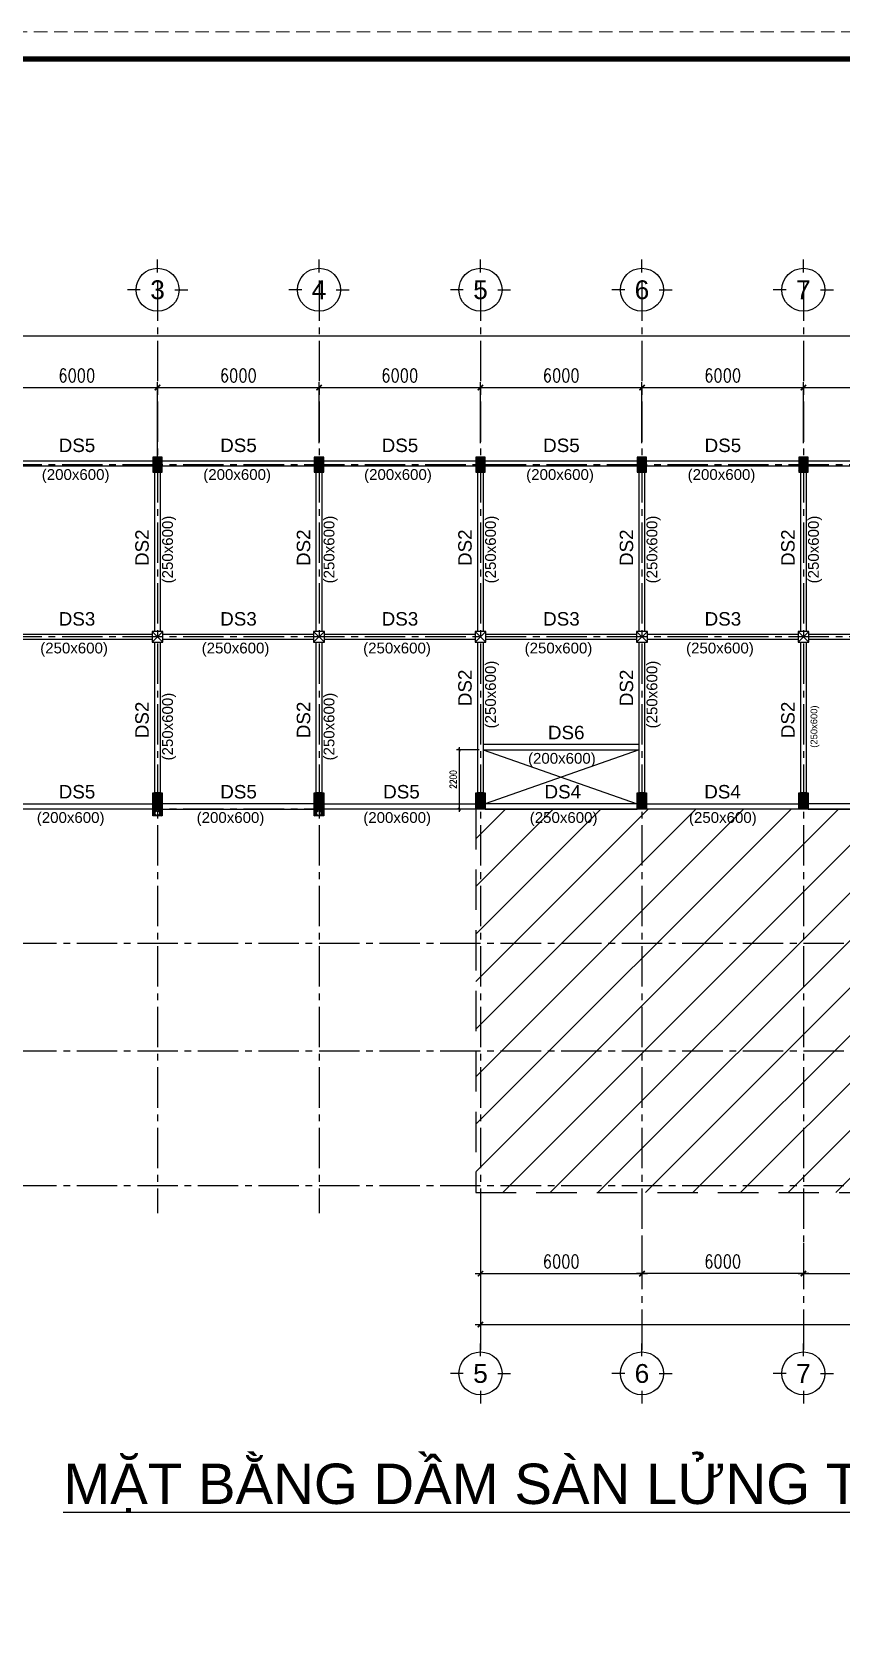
# Model space of a CAD drawing. Header units: inches. Extents: x 651127 to 1529722, y 768575 to 1021311.
# Drawn here: x 689005 to 719068, y 961911 to 1021311 of the extents above; entities that cross this region are included whole.
import ezdxf
from ezdxf.enums import TextEntityAlignment as Align

# ---------------------------------------------------------------- set-up
doc = ezdxf.new("R2010")
doc.units = ezdxf.units.IN
doc.header["$LTSCALE"] = 1000
doc.header["$MEASUREMENT"] = 0
for name, pattern in [('CENTER2', [1.125, 0.75, -0.125, 0.125, -0.125]), ('HIDDEN', [0.375, 0.25, -0.125]), ('HIDDEN2', [0.1875, 0.125, -0.0625])]:
    doc.linetypes.add(name, pattern=pattern)
doc.layers.get('DEFPOINTS').update_dxf_attribs({"color": 8, "lineweight": 9})
for name, color, linetype in [('DWGshare.com_1', 7, 'Continuous'), ('DWGshare.com_10', 7, 'Continuous'), ('DWGshare.com_15', 1, 'Continuous'), ('DWGshare.com_25', 154, 'Continuous'), ('DWGshare.com_3', 7, 'Continuous'), ('DWGshare.com_4', 8, 'CENTER2'), ('DWGshare.com_5', 143, 'HIDDEN2'), ('DWGshare.com_6', 40, 'Continuous'), ('DWGshare.com_9', 8, 'Continuous')]:
    doc.layers.add(name, color=color, linetype=linetype)
doc.layers.add('DWGshare.com_23', color=147, linetype='Continuous', lineweight=0)
doc.styles.add('DWGshare.com_10', font='VHELVEN.TTF')
doc.styles.add('DWGshare.com_2', font='VHELVEB.TTF')
doc.styles.add('DWGshare.com_4', font='romans.shx', dxfattribs={"width": 0.8})
doc.styles.add('DWGshare.com_8', font='VHELVEB.TTF')
doc.dimstyles.new('DWGshare.com_1', dxfattribs={"dimscale": 100, "dimtxt": 2.5, "dimasz": 1, "dimexe": 1, "dimexo": 1.5, "dimgap": 1, "dimtad": 1, "dimdec": 0, "dimzin": 0, "dimdsep": 46, "dimtxsty": 'DWGshare.com_4', "dimblk": 'DWGshare.com_1', "dimcen": 1.5, "dimdle": 1, "dimclrd": 256, "dimclre": 256, "dimclrt": 7, "dimadec": 0, "dimazin": 0, "dimtfac": 1, "dimtdec": 0, "dimtix": 1, "dimtmove": 2, "dimatfit": 3, "dimfxl": 1, "dimtolj": 1, "dimtzin": 0, "dimarcsym": 0})
doc.dimstyles.new('DWGshare.com_5', dxfattribs={"dimscale": 200, "dimtxt": 2.5, "dimasz": 1, "dimexe": 1, "dimexo": 1.5, "dimgap": 1, "dimtad": 1, "dimdec": 0, "dimzin": 0, "dimdsep": 46, "dimtxsty": 'DWGshare.com_4', "dimblk": 'DWGshare.com_1', "dimcen": 1.5, "dimdle": 1, "dimclrd": 256, "dimclre": 256, "dimclrt": 7, "dimadec": 0, "dimazin": 0, "dimtfac": 1, "dimtdec": 0, "dimtix": 1, "dimtmove": 2, "dimatfit": 3, "dimfxl": 1, "dimtolj": 1, "dimtzin": 0, "dimarcsym": 0})
pattern_1 = [(135, (1273707.887, 1025367.33), (-26.5165043, -26.5165043), [])]

# ---------------------------------------------------------------- blocks, each defined once
blk = doc.blocks.new('DWGshare.com_1')
at = {"color": 0, "linetype": 'ByBlock', "const_width": 0.3}
blk.add_lwpolyline([(-0.5, -0.5), (0.5, 0.5)], dxfattribs=at)
blk = doc.blocks.new('*D144')
at = {"layer": 'DEFPOINTS', "color": 0, "transparency": 16777216}
for p in [(777671, 1010012), (777671, 1006028), (681671, 1004509)]:
    blk.add_point(p, dxfattribs=at)
at = {"layer": 'DWGshare.com_23', "lineweight": -2, "transparency": 16777216}
for p, q in [((681471, 1010012), (777871, 1010012)), ((681671, 1004809), (681671, 1010212)), ((777671, 1006328), (777671, 1010212))]:
    blk.add_line(p, q, dxfattribs=at)
at = {"layer": 'DWGshare.com_23', "lineweight": -2, "transparency": 16777216, "xscale": 200, "yscale": 200, "zscale": 200, "rotation": 180}
blk.add_blockref('DWGshare.com_1', (681671, 1010012), dxfattribs=at)
at = {"layer": 'DWGshare.com_23', "lineweight": -2, "transparency": 16777216, "xscale": 200, "yscale": 200, "zscale": 200}
blk.add_blockref('DWGshare.com_1', (777671, 1010012), dxfattribs=at)
at = {"layer": 'DWGshare.com_23', "color": 7, "transparency": 16777216, "insert": (745016, 1010570), "char_height": 500, "attachment_point": 5, "style": 'DWGshare.com_4'}
blk.add_mtext('\\A1;96000', dxfattribs=at)
blk = doc.blocks.new('*D145')
at = {"layer": 'DEFPOINTS', "color": 0, "transparency": 16777216}
for p in [(693671, 1008093), (687671, 1005000), (693671, 1005000)]:
    blk.add_point(p, dxfattribs=at)
at = {"layer": 'DWGshare.com_23', "lineweight": -2, "transparency": 16777216}
for p, q in [((687471, 1008093), (693871, 1008093)), ((687671, 1005300), (687671, 1008293)), ((693671, 1005300), (693671, 1008293))]:
    blk.add_line(p, q, dxfattribs=at)
at = {"layer": 'DWGshare.com_23', "lineweight": -2, "transparency": 16777216, "xscale": 200, "yscale": 200, "zscale": 200, "rotation": 180}
blk.add_blockref('DWGshare.com_1', (687671, 1008093), dxfattribs=at)
at = {"layer": 'DWGshare.com_23', "lineweight": -2, "transparency": 16777216, "xscale": 200, "yscale": 200, "zscale": 200}
blk.add_blockref('DWGshare.com_1', (693671, 1008093), dxfattribs=at)
at = {"layer": 'DWGshare.com_23', "color": 7, "transparency": 16777216, "insert": (690671, 1008543), "char_height": 500, "attachment_point": 5, "style": 'DWGshare.com_4'}
blk.add_mtext('\\A1;6000', dxfattribs=at)
blk = doc.blocks.new('*D146')
at = {"layer": 'DEFPOINTS', "color": 0, "transparency": 16777216}
for p in [(699671, 1008093), (699671, 1005728), (693671, 1005000)]:
    blk.add_point(p, dxfattribs=at)
at = {"layer": 'DWGshare.com_23', "lineweight": -2, "transparency": 16777216}
for p, q in [((693471, 1008093), (699871, 1008093)), ((693671, 1005300), (693671, 1008293)), ((699671, 1006028), (699671, 1008293))]:
    blk.add_line(p, q, dxfattribs=at)
at = {"layer": 'DWGshare.com_23', "lineweight": -2, "transparency": 16777216, "xscale": 200, "yscale": 200, "zscale": 200, "rotation": 180}
blk.add_blockref('DWGshare.com_1', (693671, 1008093), dxfattribs=at)
at = {"layer": 'DWGshare.com_23', "lineweight": -2, "transparency": 16777216, "xscale": 200, "yscale": 200, "zscale": 200}
blk.add_blockref('DWGshare.com_1', (699671, 1008093), dxfattribs=at)
at = {"layer": 'DWGshare.com_23', "color": 7, "transparency": 16777216, "insert": (696671, 1008543), "char_height": 500, "attachment_point": 5, "style": 'DWGshare.com_4'}
blk.add_mtext('\\A1;6000', dxfattribs=at)
blk = doc.blocks.new('*D147')
at = {"layer": 'DEFPOINTS', "color": 0, "transparency": 16777216}
for p in [(705671, 1008093), (699671, 1005728), (705671, 1005728)]:
    blk.add_point(p, dxfattribs=at)
at = {"layer": 'DWGshare.com_23', "lineweight": -2, "transparency": 16777216}
for p, q in [((699471, 1008093), (705871, 1008093)), ((699671, 1006028), (699671, 1008293)), ((705671, 1006028), (705671, 1008293))]:
    blk.add_line(p, q, dxfattribs=at)
at = {"layer": 'DWGshare.com_23', "lineweight": -2, "transparency": 16777216, "xscale": 200, "yscale": 200, "zscale": 200, "rotation": 180}
blk.add_blockref('DWGshare.com_1', (699671, 1008093), dxfattribs=at)
at = {"layer": 'DWGshare.com_23', "lineweight": -2, "transparency": 16777216, "xscale": 200, "yscale": 200, "zscale": 200}
blk.add_blockref('DWGshare.com_1', (705671, 1008093), dxfattribs=at)
at = {"layer": 'DWGshare.com_23', "color": 7, "transparency": 16777216, "insert": (702671, 1008543), "char_height": 500, "attachment_point": 5, "style": 'DWGshare.com_4'}
blk.add_mtext('\\A1;6000', dxfattribs=at)
blk = doc.blocks.new('*D148')
at = {"layer": 'DEFPOINTS', "color": 0, "transparency": 16777216}
for p in [(711671, 1008093), (705671, 1005728), (711671, 1005728)]:
    blk.add_point(p, dxfattribs=at)
at = {"layer": 'DWGshare.com_23', "lineweight": -2, "transparency": 16777216}
for p, q in [((705471, 1008093), (711871, 1008093)), ((705671, 1006028), (705671, 1008293)), ((711671, 1006028), (711671, 1008293))]:
    blk.add_line(p, q, dxfattribs=at)
at = {"layer": 'DWGshare.com_23', "lineweight": -2, "transparency": 16777216, "xscale": 200, "yscale": 200, "zscale": 200, "rotation": 180}
blk.add_blockref('DWGshare.com_1', (705671, 1008093), dxfattribs=at)
at = {"layer": 'DWGshare.com_23', "lineweight": -2, "transparency": 16777216, "xscale": 200, "yscale": 200, "zscale": 200}
blk.add_blockref('DWGshare.com_1', (711671, 1008093), dxfattribs=at)
at = {"layer": 'DWGshare.com_23', "color": 7, "transparency": 16777216, "insert": (708671, 1008543), "char_height": 500, "attachment_point": 5, "style": 'DWGshare.com_4'}
blk.add_mtext('\\A1;6000', dxfattribs=at)
blk = doc.blocks.new('*D149')
at = {"layer": 'DEFPOINTS', "color": 0, "transparency": 16777216}
for p in [(717671, 1008093), (711671, 1005728), (717671, 1005728)]:
    blk.add_point(p, dxfattribs=at)
at = {"layer": 'DWGshare.com_23', "lineweight": -2, "transparency": 16777216}
for p, q in [((711471, 1008093), (717871, 1008093)), ((711671, 1006028), (711671, 1008293)), ((717671, 1006028), (717671, 1008293))]:
    blk.add_line(p, q, dxfattribs=at)
at = {"layer": 'DWGshare.com_23', "lineweight": -2, "transparency": 16777216, "xscale": 200, "yscale": 200, "zscale": 200, "rotation": 180}
blk.add_blockref('DWGshare.com_1', (711671, 1008093), dxfattribs=at)
at = {"layer": 'DWGshare.com_23', "lineweight": -2, "transparency": 16777216, "xscale": 200, "yscale": 200, "zscale": 200}
blk.add_blockref('DWGshare.com_1', (717671, 1008093), dxfattribs=at)
at = {"layer": 'DWGshare.com_23', "color": 7, "transparency": 16777216, "insert": (714671, 1008543), "char_height": 500, "attachment_point": 5, "style": 'DWGshare.com_4'}
blk.add_mtext('\\A1;6000', dxfattribs=at)
blk = doc.blocks.new('*D150')
at = {"layer": 'DEFPOINTS', "color": 0, "transparency": 16777216}
for p in [(723671, 1008093), (717671, 1005728), (723671, 1005728)]:
    blk.add_point(p, dxfattribs=at)
at = {"layer": 'DWGshare.com_23', "lineweight": -2, "transparency": 16777216}
for p, q in [((717471, 1008093), (723871, 1008093)), ((717671, 1006028), (717671, 1008293)), ((723671, 1006028), (723671, 1008293))]:
    blk.add_line(p, q, dxfattribs=at)
at = {"layer": 'DWGshare.com_23', "lineweight": -2, "transparency": 16777216, "xscale": 200, "yscale": 200, "zscale": 200, "rotation": 180}
blk.add_blockref('DWGshare.com_1', (717671, 1008093), dxfattribs=at)
at = {"layer": 'DWGshare.com_23', "lineweight": -2, "transparency": 16777216, "xscale": 200, "yscale": 200, "zscale": 200}
blk.add_blockref('DWGshare.com_1', (723671, 1008093), dxfattribs=at)
at = {"layer": 'DWGshare.com_23', "color": 7, "transparency": 16777216, "insert": (720671, 1008543), "char_height": 500, "attachment_point": 5, "style": 'DWGshare.com_4'}
blk.add_mtext('\\A1;6000', dxfattribs=at)
blk = doc.blocks.new('DWGshare.com_2')
for p, q in [((0, 320), (0, 560)), ((-320, 0), (-560, 0)), ((320, 0), (560, 0)), ((0, -320), (0, -560))]:
    blk.add_line(p, q)
blk.add_circle((0, 0), 400)
at = {"linetype": 'Continuous', "style": 'DWGshare.com_2'}
blk.add_attdef('2', text='', height=350, dxfattribs=at).set_placement((0, 0), align=Align.MIDDLE_CENTER)
blk = doc.blocks.new('*D131')
at = {"layer": 'DEFPOINTS', "color": 0, "transparency": 16777216}
for p in [(705671, 978175), (753671, 978175), (753671, 973265)]:
    blk.add_point(p, dxfattribs=at)
at = {"layer": 'DWGshare.com_23', "lineweight": -2, "transparency": 16777216}
for p, q in [((705671, 977875), (705671, 973065)), ((753671, 977875), (753671, 973065)), ((705471, 973265), (753871, 973265))]:
    blk.add_line(p, q, dxfattribs=at)
at = {"layer": 'DWGshare.com_23', "lineweight": -2, "transparency": 16777216, "xscale": 200, "yscale": 200, "zscale": 200, "rotation": 180}
blk.add_blockref('DWGshare.com_1', (705671, 973265), dxfattribs=at)
at = {"layer": 'DWGshare.com_23', "lineweight": -2, "transparency": 16777216, "xscale": 200, "yscale": 200, "zscale": 200}
blk.add_blockref('DWGshare.com_1', (753671, 973265), dxfattribs=at)
at = {"layer": 'DWGshare.com_23', "color": 7, "transparency": 16777216, "insert": (729671, 973715), "char_height": 500, "attachment_point": 5, "style": 'DWGshare.com_4'}
blk.add_mtext('\\A1;48000', dxfattribs=at)
blk = doc.blocks.new('*D132')
at = {"layer": 'DEFPOINTS', "color": 0, "transparency": 16777216}
for p in [(705671, 976590), (711671, 976646), (711671, 975157)]:
    blk.add_point(p, dxfattribs=at)
at = {"layer": 'DWGshare.com_23', "lineweight": -2, "transparency": 16777216}
for p, q in [((705671, 976290), (705671, 974957)), ((711671, 976346), (711671, 974957)), ((705471, 975157), (711871, 975157))]:
    blk.add_line(p, q, dxfattribs=at)
at = {"layer": 'DWGshare.com_23', "lineweight": -2, "transparency": 16777216, "xscale": 200, "yscale": 200, "zscale": 200, "rotation": 180}
blk.add_blockref('DWGshare.com_1', (705671, 975157), dxfattribs=at)
at = {"layer": 'DWGshare.com_23', "lineweight": -2, "transparency": 16777216, "xscale": 200, "yscale": 200, "zscale": 200}
blk.add_blockref('DWGshare.com_1', (711671, 975157), dxfattribs=at)
at = {"layer": 'DWGshare.com_23', "color": 7, "transparency": 16777216, "insert": (708671, 975607), "char_height": 500, "attachment_point": 5, "style": 'DWGshare.com_4'}
blk.add_mtext('\\A1;6000', dxfattribs=at)
blk = doc.blocks.new('*D133')
at = {"layer": 'DEFPOINTS', "color": 0, "transparency": 16777216}
for p in [(711671, 976646), (717671, 976590), (711671, 975157)]:
    blk.add_point(p, dxfattribs=at)
at = {"layer": 'DWGshare.com_23', "lineweight": -2, "transparency": 16777216}
for p, q in [((711671, 976346), (711671, 974957)), ((717671, 976290), (717671, 974957)), ((717871, 975157), (711471, 975157))]:
    blk.add_line(p, q, dxfattribs=at)
at = {"layer": 'DWGshare.com_23', "lineweight": -2, "transparency": 16777216, "xscale": 200, "yscale": 200, "zscale": 200, "rotation": 180}
blk.add_blockref('DWGshare.com_1', (711671, 975157), dxfattribs=at)
at = {"layer": 'DWGshare.com_23', "lineweight": -2, "transparency": 16777216, "xscale": 200, "yscale": 200, "zscale": 200}
blk.add_blockref('DWGshare.com_1', (717671, 975157), dxfattribs=at)
at = {"layer": 'DWGshare.com_23', "color": 7, "transparency": 16777216, "insert": (714671, 975607), "char_height": 500, "attachment_point": 5, "style": 'DWGshare.com_4'}
blk.add_mtext('\\A1;6000', dxfattribs=at)
blk = doc.blocks.new('*D135')
at = {"layer": 'DEFPOINTS', "color": 0, "transparency": 16777216}
for p in [(717671, 976590), (723671, 976646), (723671, 975157)]:
    blk.add_point(p, dxfattribs=at)
at = {"layer": 'DWGshare.com_23', "lineweight": -2, "transparency": 16777216}
for p, q in [((717671, 976290), (717671, 974957)), ((723671, 976346), (723671, 974957)), ((717471, 975157), (723871, 975157))]:
    blk.add_line(p, q, dxfattribs=at)
at = {"layer": 'DWGshare.com_23', "lineweight": -2, "transparency": 16777216, "xscale": 200, "yscale": 200, "zscale": 200, "rotation": 180}
blk.add_blockref('DWGshare.com_1', (717671, 975157), dxfattribs=at)
at = {"layer": 'DWGshare.com_23', "lineweight": -2, "transparency": 16777216, "xscale": 200, "yscale": 200, "zscale": 200}
blk.add_blockref('DWGshare.com_1', (723671, 975157), dxfattribs=at)
at = {"layer": 'DWGshare.com_23', "color": 7, "transparency": 16777216, "insert": (720671, 975607), "char_height": 500, "attachment_point": 5, "style": 'DWGshare.com_4'}
blk.add_mtext('\\A1;6000', dxfattribs=at)
blk = doc.blocks.new('*D839')
at = {"layer": 'DEFPOINTS', "color": 0, "transparency": 16777216}
for p in [(705771, 994625), (704884, 992425), (705496, 992425)]:
    blk.add_point(p, dxfattribs=at)
at = {"layer": 'DWGshare.com_9', "lineweight": -2, "transparency": 16777216}
for p, q in [((705621, 994625), (704784, 994625)), ((704884, 994725), (704884, 992325)), ((705346, 992425), (704784, 992425))]:
    blk.add_line(p, q, dxfattribs=at)
at = {"layer": 'DWGshare.com_9', "lineweight": -2, "transparency": 16777216, "xscale": 100, "yscale": 100, "zscale": 100}
for p, rotation in [((704884, 994625), 90), ((704884, 992425), 270)]:
    blk.add_blockref('DWGshare.com_1', p, dxfattribs=dict(at, rotation=rotation))
at = {"layer": 'DWGshare.com_9', "color": 7, "transparency": 16777216, "insert": (704659, 993525), "char_height": 250, "attachment_point": 5, "rotation": 90, "style": 'DWGshare.com_4'}
blk.add_mtext('\\A1;2200', dxfattribs=at)

msp = doc.modelspace()

# ---------------------------------------------------------------- hatches: boundary and pattern name
at = {"layer": 'DWGshare.com_25'}
h = msp.add_hatch(dxfattribs=at)
h.set_pattern_fill('ANSI31', color=256, scale=10, angle=90, style=0)
h.set_pattern_definition([(135, (765428.22, 835441.523), (-22.4506403, -22.4506403), [])])
h.paths.add_polyline_path([(693845.6, 1005500), (693495.6, 1005500), (693495.6, 1004950), (693845.6, 1004950)])
h = msp.add_hatch(dxfattribs=at)
h.set_pattern_fill('ANSI31', color=256, scale=10, angle=90, style=0)
h.set_pattern_definition([(135, (771428.22, 835441.523), (-22.4506403, -22.4506403), [])])
h.paths.add_polyline_path([(699845.6, 1005500), (699495.6, 1005500), (699495.6, 1004950), (699845.6, 1004950)])
h = msp.add_hatch(dxfattribs=at)
h.set_pattern_fill('ANSI31', color=256, scale=10, angle=90, style=0)
h.set_pattern_definition([(135, (777428.22, 835441.523), (-22.4506403, -22.4506403), [])])
h.paths.add_polyline_path([(705845.6, 1005500), (705495.6, 1005500), (705495.6, 1004950), (705845.6, 1004950)])
h = msp.add_hatch(dxfattribs=at)
h.set_pattern_fill('ANSI31', color=256, scale=10, angle=90, style=0)
h.set_pattern_definition([(135, (783428.22, 835441.523), (-22.4506403, -22.4506403), [])])
h.paths.add_polyline_path([(711845.6, 1005500), (711495.6, 1005500), (711495.6, 1004950), (711845.6, 1004950)])
h = msp.add_hatch(dxfattribs=at)
h.set_pattern_fill('ANSI31', color=256, scale=10, angle=90, style=0)
h.set_pattern_definition([(135, (789428.22, 835441.523), (-22.4506403, -22.4506403), [])])
h.paths.add_polyline_path([(717845.6, 1005500), (717495.6, 1005500), (717495.6, 1004950), (717845.6, 1004950)])
h = msp.add_hatch(dxfattribs=at)
h.set_pattern_fill('ANSI31', color=256, scale=300, angle=90, style=0)
h.set_pattern_definition(pattern_1)
h.paths.add_polyline_path([(693845.6, 993025), (693670.6, 993025), (693670.6, 992425), (693845.6, 992425)])
h.paths.add_polyline_path([(693670.6, 993025), (693495.6, 993025), (693495.6, 992425), (693670.6, 992425)])
h.paths.add_polyline_path([(693670.6, 992356.3), (693670.6, 992425), (693495.6, 992425), (693495.6, 992175), (693670.6, 992175), (693670.6, 992188.6, -0.4329545), (693581.3, 992272.5, -0.4329545)])
h.paths.add_polyline_path([(693845.6, 992425), (693670.6, 992425), (693670.6, 992356.3, -0.3957177), (693749.3, 992272.5, -0.3957177), (693670.6, 992188.6), (693670.6, 992175), (693845.6, 992175)])
h = msp.add_hatch(dxfattribs=at)
h.set_pattern_fill('ANSI31', color=256, scale=300, angle=90, style=0)
h.set_pattern_definition(pattern_1)
h.paths.add_polyline_path([(699845.6, 993025), (699670.6, 993025), (699670.6, 992425), (699845.6, 992425)])
h.paths.add_polyline_path([(699670.6, 993025), (699495.6, 993025), (699495.6, 992425), (699670.6, 992425)])
h.paths.add_polyline_path([(699670.6, 992425), (699495.6, 992425), (699495.6, 992175), (699670.6, 992175), (699670.6, 992188.6, -0.4329545), (699581.3, 992272.5, -0.4329545), (699670.6, 992356.3)])
h.paths.add_polyline_path([(699845.6, 992425), (699670.6, 992425), (699670.6, 992356.3, -0.3957177), (699749.3, 992272.5, -0.3957177), (699670.6, 992188.6), (699670.6, 992175), (699845.6, 992175)])
h = msp.add_hatch(dxfattribs=at)
h.set_pattern_fill('ANSI31', color=256, scale=300, angle=90, style=0)
h.set_pattern_definition(pattern_1)
h.paths.add_polyline_path([(705845.6, 993025), (705670.6, 993025), (705670.6, 992425), (705845.6, 992425)])
h.paths.add_polyline_path([(705670.6, 993025), (705495.6, 993025), (705495.6, 992425), (705670.6, 992425)])
h = msp.add_hatch(dxfattribs=at)
h.set_pattern_fill('ANSI31', color=256, scale=300, angle=90, style=0)
h.set_pattern_definition([(135, (1279707.887, 1025367.33), (-26.5165043, -26.5165043), [])])
h.paths.add_polyline_path([(711845.6, 993025), (711670.6, 993025), (711670.6, 992425), (711845.6, 992425)])
h.paths.add_polyline_path([(711670.6, 993025), (711495.6, 993025), (711495.6, 992425), (711670.6, 992425)])
h = msp.add_hatch(dxfattribs=at)
h.set_pattern_fill('ANSI31', color=256, scale=300, angle=90, style=0)
h.set_pattern_definition([(135, (1285707.887, 1025367.33), (-26.5165043, -26.5165043), [])])
h.paths.add_polyline_path([(717845.6, 993025), (717670.6, 993025), (717670.6, 992425), (717845.6, 992425)])
h.paths.add_polyline_path([(717670.6, 993025), (717495.6, 993025), (717495.6, 992425), (717670.6, 992425)])
at = {"layer": 'DWGshare.com_9'}
h = msp.add_hatch(dxfattribs=at)
h.set_pattern_fill('ANSI31', color=256, scale=10000, style=0)
h.set_pattern_definition([(45, (0, 185058.4), (-883.8835, 883.8835), [])])
h.paths.add_polyline_path([(705495.6, 978175), (753845.6, 978175), (753845.6, 992425), (705495.6, 992425)])

# ---------------------------------------------------------------- linework, layer by layer
at = {"layer": 'DEFPOINTS', "linetype": 'HIDDEN', "ltscale": 2}
msp.add_lwpolyline([(651126.5, 902510.6), (819326.5, 902510.6), (819326.5, 1021310.6), (651126.5, 1021310.6)], close=True, dxfattribs=at)
at = {"layer": 'DWGshare.com_1', "const_width": 200}
msp.add_lwpolyline([(655126.5, 903510.6), (818326.5, 903510.6), (818326.5, 1020310.6), (655126.5, 1020310.6)], close=True, dxfattribs=at)
at = {"layer": 'DWGshare.com_15'}
for centre in [(693665.3, 992272.5), (699665.3, 992272.5)]:
    msp.add_circle(centre, 84, dxfattribs=at)
at = {"layer": 'DWGshare.com_3'}
for p, q in [((705770.6, 994625), (711495.6, 992625)), ((711570.6, 994625), (705845.6, 992625))]:
    msp.add_line(p, q, dxfattribs=at)
for points in [[(687845.6, 1005375), (693495.6, 1005375), (693495.6, 1005175), (687845.6, 1005175)], [(693845.6, 1005375), (699495.6, 1005375), (699495.6, 1005175), (693845.6, 1005175)], [(699845.6, 1005375), (705495.6, 1005375), (705495.6, 1005175), (699845.6, 1005175)], [(705845.6, 1005375), (711495.6, 1005375), (711495.6, 1005175), (705845.6, 1005175)], [(711845.6, 1005375), (717495.6, 1005375), (717495.6, 1005175), (711845.6, 1005175)], [(717845.6, 1005375), (723495.6, 1005375), (723495.6, 1005175), (717845.6, 1005175)], [(687870.6, 998925), (693470.6, 998925), (693470.6, 998725), (687870.6, 998725)], [(693870.6, 998925), (699470.6, 998925), (699470.6, 998725), (693870.6, 998725)], [(699870.6, 998925), (705470.6, 998925), (705470.6, 998725), (699870.6, 998725)], [(705870.6, 998925), (711470.6, 998925), (711470.6, 998725), (705870.6, 998725)], [(711870.6, 998925), (717470.6, 998925), (717470.6, 998725), (711870.6, 998725)], [(717870.6, 998925), (723470.6, 998925), (723470.6, 998725), (717870.6, 998725)], [(687845.6, 992625), (693495.6, 992625), (693495.6, 992425), (687845.6, 992425)]]:
    msp.add_lwpolyline(points, dxfattribs=at)
for points in [[(693845.6, 1005500), (693495.6, 1005500), (693495.6, 1004950), (693845.6, 1004950)], [(693845.6, 1005500), (693495.6, 1005500), (693495.6, 1004950), (693845.6, 1004950)], [(699845.6, 1005500), (699495.6, 1005500), (699495.6, 1004950), (699845.6, 1004950)], [(699845.6, 1005500), (699495.6, 1005500), (699495.6, 1004950), (699845.6, 1004950)], [(705845.6, 1005500), (705495.6, 1005500), (705495.6, 1004950), (705845.6, 1004950)], [(705845.6, 1005500), (705495.6, 1005500), (705495.6, 1004950), (705845.6, 1004950)], [(711845.6, 1005500), (711495.6, 1005500), (711495.6, 1004950), (711845.6, 1004950)], [(711845.6, 1005500), (711495.6, 1005500), (711495.6, 1004950), (711845.6, 1004950)], [(717845.6, 1005500), (717495.6, 1005500), (717495.6, 1004950), (717845.6, 1004950)], [(717845.6, 1005500), (717495.6, 1005500), (717495.6, 1004950), (717845.6, 1004950)], [(693770.6, 999025), (693570.6, 999025), (693570.6, 1004950), (693770.6, 1004950)], [(699770.6, 999025), (699570.6, 999025), (699570.6, 1004950), (699770.6, 1004950)], [(705770.6, 999025), (705570.6, 999025), (705570.6, 1004950), (705770.6, 1004950)], [(711770.6, 999025), (711570.6, 999025), (711570.6, 1004950), (711770.6, 1004950)], [(717770.6, 999025), (717570.6, 999025), (717570.6, 1004950), (717770.6, 1004950)], [(693870.6, 999025), (693470.6, 999025), (693470.6, 998625), (693870.6, 998625)], [(693870.6, 999025), (693470.6, 999025), (693470.6, 998625), (693870.6, 998625)], [(693770.6, 993025), (693570.6, 993025), (693570.6, 998625), (693770.6, 998625)], [(699870.6, 999025), (699470.6, 999025), (699470.6, 998625), (699870.6, 998625)], [(699870.6, 999025), (699470.6, 999025), (699470.6, 998625), (699870.6, 998625)], [(699770.6, 993025), (699570.6, 993025), (699570.6, 998625), (699770.6, 998625)], [(705870.6, 999025), (705470.6, 999025), (705470.6, 998625), (705870.6, 998625)], [(705870.6, 999025), (705470.6, 999025), (705470.6, 998625), (705870.6, 998625)], [(705770.6, 993025), (705570.6, 993025), (705570.6, 998625), (705770.6, 998625)], [(711870.6, 999025), (711470.6, 999025), (711470.6, 998625), (711870.6, 998625)], [(711870.6, 999025), (711470.6, 999025), (711470.6, 998625), (711870.6, 998625)], [(711770.6, 993025), (711570.6, 993025), (711570.6, 998625), (711770.6, 998625)], [(717870.6, 999025), (717470.6, 999025), (717470.6, 998625), (717870.6, 998625)], [(717870.6, 999025), (717470.6, 999025), (717470.6, 998625), (717870.6, 998625)], [(717770.6, 993025), (717570.6, 993025), (717570.6, 998625), (717770.6, 998625)], [(711570.6, 994625), (711570.6, 994825), (705770.6, 994825), (705770.6, 994625)], [(693495.6, 993025), (693845.6, 993025), (693845.6, 992175), (693495.6, 992175)], [(693495.6, 993025), (693845.6, 993025), (693845.6, 992175), (693495.6, 992175)], [(699495.6, 992425), (699495.6, 992625), (693845.6, 992625), (693845.6, 992425)], [(699495.6, 993025), (699845.6, 993025), (699845.6, 992175), (699495.6, 992175)], [(699495.6, 993025), (699845.6, 993025), (699845.6, 992175), (699495.6, 992175)], [(699845.6, 992425), (699845.6, 992625), (705495.6, 992625), (705495.6, 992425)], [(705495.6, 993025), (705845.6, 993025), (705845.6, 992425), (705495.6, 992425)], [(705495.6, 993025), (705845.6, 993025), (705845.6, 992425), (705495.6, 992425)], [(711495.6, 992425), (711495.6, 992625), (705845.6, 992625), (705845.6, 992425)], [(711495.6, 993025), (711845.6, 993025), (711845.6, 992425), (711495.6, 992425)], [(711495.6, 993025), (711845.6, 993025), (711845.6, 992425), (711495.6, 992425)], [(711845.6, 992425), (711845.6, 992625), (717495.6, 992625), (717495.6, 992425)], [(717495.6, 993025), (717845.6, 993025), (717845.6, 992425), (717495.6, 992425)], [(717495.6, 993025), (717845.6, 993025), (717845.6, 992425), (717495.6, 992425)], [(723495.6, 992425), (723495.6, 992625), (717845.6, 992625), (717845.6, 992425)]]:
    msp.add_lwpolyline(points, close=True, dxfattribs=at)
at = {"layer": 'DWGshare.com_4', "ltscale": 2}
for p, q in [((693670.6, 1012076.2), (693670.6, 977400.2)), ((699670.6, 1012076.2), (699670.6, 977400.2)), ((705670.6, 1012076.2), (705670.6, 972134.6)), ((711670.6, 1012076.2), (711670.6, 972134.6)), ((717670.6, 1012076.2), (717670.6, 972134.6)), ((783870.5, 1005225), (672309.3, 1005225)), ((783870.5, 998825), (672309.3, 998825)), ((783870.5, 992425), (672309.3, 992425)), ((759670.6, 987425), (672309.3, 987425)), ((759670.6, 983425), (672309.3, 983425)), ((759670.6, 978425), (672309.3, 978425))]:
    msp.add_line(p, q, dxfattribs=at)
at = {"layer": 'DWGshare.com_5', "ltscale": 12}
msp.add_lwpolyline([(705495.6, 978175), (753845.6, 978175), (753845.6, 992425), (705495.6, 992425)], close=True, dxfattribs=at)
at = {"layer": 'DWGshare.com_9'}
for p, q in [((693870.6, 999025), (693470.6, 998625)), ((693470.6, 999025), (693870.6, 998625)), ((699870.6, 999025), (699470.6, 998625)), ((699470.6, 999025), (699870.6, 998625)), ((705870.6, 999025), (705470.6, 998625)), ((705470.6, 999025), (705870.6, 998625)), ((711870.6, 999025), (711470.6, 998625)), ((711470.6, 999025), (711870.6, 998625)), ((717870.6, 999025), (717470.6, 998625)), ((717470.6, 999025), (717870.6, 998625))]:
    msp.add_line(p, q, dxfattribs=at)

# ---------------------------------------------------------------- block references
at = {"layer": 'DWGshare.com_6', "linetype": 'CENTER2', "xscale": 2, "yscale": 2, "zscale": 2}
for p, values in [((693670.6, 1011728.6), {'2': '3'}), ((699670.6, 1011728.6), {'2': '4'}), ((705670.6, 1011728.6), {'2': '5'}), ((711670.6, 1011728.6), {'2': '6'}), ((717670.6, 1011728.6), {'2': '7'}), ((705670.6, 971447.1), {'2': '5'}), ((711670.6, 971447.1), {'2': '6'}), ((717670.6, 971447.1), {'2': '7'})]:
    msp.add_blockref('DWGshare.com_2', p, dxfattribs=at).add_auto_attribs(values)

# ---------------------------------------------------------------- texts
at = {"layer": 'DWGshare.com_10'}
for s, height, style, p in [('DS5', 500, 'DWGshare.com_8', (690678.6, 1005945.8)), ('DS5', 500, 'DWGshare.com_8', (696678.6, 1005945.8)), ('DS5', 500, 'DWGshare.com_8', (702678.6, 1005945.8)), ('DS5', 500, 'DWGshare.com_8', (708678.6, 1005945.8)), ('DS5', 500, 'DWGshare.com_8', (714678.6, 1005945.8)), ('(200x600)', 400, 'DWGshare.com_8', (690627, 1004811.2)), ('(200x600)', 400, 'DWGshare.com_8', (696627, 1004811.2)), ('(200x600)', 400, 'DWGshare.com_8', (702604.4, 1004811.2)), ('(200x600)', 400, 'DWGshare.com_8', (708627, 1004811.2)), ('(200x600)', 400, 'DWGshare.com_8', (714627, 1004811.2)), ('DS3', 500, 'DWGshare.com_8', (690678.6, 999495.8)), ('DS3', 500, 'DWGshare.com_8', (696678.6, 999495.8)), ('DS3', 500, 'DWGshare.com_8', (702678.6, 999495.8)), ('DS3', 500, 'DWGshare.com_8', (708678.6, 999495.8)), ('DS3', 500, 'DWGshare.com_8', (714678.6, 999495.8)), ('(250x600)', 400, 'DWGshare.com_8', (690568.7, 998362)), ('(250x600)', 400, 'DWGshare.com_8', (696568.7, 998362)), ('(250x600)', 400, 'DWGshare.com_8', (702568.7, 998362)), ('(250x600)', 400, 'DWGshare.com_8', (708568.7, 998362)), ('(250x600)', 400, 'DWGshare.com_8', (714568.7, 998362)), ('DS6', 500, 'DWGshare.com_8', (708856.5, 995270.8)), ('(200x600)', 400, 'DWGshare.com_8', (708695.4, 994262)), ('DS5', 500, 'DWGshare.com_8', (690678.6, 993070.8)), ('DS5', 500, 'DWGshare.com_8', (696681, 993070.8)), ('DS5', 500, 'DWGshare.com_8', (702735, 993070.8)), ('DS4', 500, 'DWGshare.com_10', (708729.6, 993070.8)), ('DS4', 500, 'DWGshare.com_10', (714664.9, 993070.8)), ('(200x600)', 400, 'DWGshare.com_8', (690441.9, 992062)), ('(200x600)', 400, 'DWGshare.com_8', (696382.4, 992062)), ('(200x600)', 400, 'DWGshare.com_8', (702573.9, 992062)), ('(250x600)', 400, 'DWGshare.com_8', (708760.4, 992062)), ('(250x600)', 400, 'DWGshare.com_8', (714676.5, 992062)), ('%%UMAËT BAÈNG DAÀM SAØN LÖÛNG TRONG XÖÔÛNG SAÛN XUAÁT TAÏI CAO TRÌNH +4.500', 1500, 'DWGshare.com_2', (729498.5, 967407.2))]:
    msp.add_text(s, height=height, dxfattribs=dict(at, style=style)).set_placement(p, align=Align.MIDDLE)
at = {"layer": 'DWGshare.com_10', "style": 'DWGshare.com_8'}
for s, height, p in [('(250x600)', 400, (694091.6, 1002072.4)), ('(250x600)', 400, (700091.6, 1002072.4)), ('(250x600)', 400, (706091.6, 1002072.4)), ('(250x600)', 400, (712091.6, 1002072.4)), ('(250x600)', 400, (718091.6, 1002072.4)), ('DS2', 500, (693093.7, 1002139.9)), ('DS2', 500, (699093.7, 1002139.9)), ('DS2', 500, (705093.7, 1002139.9)), ('DS2', 500, (711093.7, 1002139.9)), ('DS2', 500, (717093.7, 1002139.9)), ('DS2', 500, (705093.7, 996930.6)), ('(250x600)', 400, (706091.6, 996681.6)), ('DS2', 500, (711093.7, 996930.6)), ('(250x600)', 400, (712091.6, 996681.6)), ('DS2', 500, (693093.7, 995739.9)), ('(250x600)', 400, (694091.6, 995490.9)), ('DS2', 500, (699093.7, 995739.9)), ('(250x600)', 400, (700091.6, 995490.9)), ('DS2', 500, (717093.7, 995739.9)), ('(250x600)', 250, (718091.6, 995490.9))]:
    msp.add_text(s, height=height, rotation=90, dxfattribs=at).set_placement(p, align=Align.MIDDLE)

# ---------------------------------------------------------------- dimensions: what is measured, and where the dimension line sits
at = {"layer": 'DWGshare.com_23'}
dim = msp.add_linear_dim(base=(777670.6, 1010012.2), p1=(681670.6, 1004508.7), p2=(777670.6, 1006027.8), dimstyle='DWGshare.com_5', dxfattribs=at)
dim.commit()
dim.dimension.update_dxf_attribs({"geometry": '*D144', "text_midpoint": (745015.6, 1010569.7), "dimtype": 160})
for base, p1, p2, picture, middle in [((693670.6, 1008093.2), (687670.6, 1004999.7), (693670.6, 1004999.7), '*D145', (690670.6, 1008543.2)), ((699670.6, 1008093.2), (693670.6, 1004999.7), (699670.6, 1005727.8), '*D146', (696670.6, 1008543.2)), ((705670.6, 1008093.2), (699670.6, 1005727.8), (705670.6, 1005727.8), '*D147', (702670.6, 1008543.2)), ((711670.6, 1008093.2), (705670.6, 1005727.8), (711670.6, 1005727.8), '*D148', (708670.6, 1008543.2)), ((717670.6, 1008093.2), (711670.6, 1005727.8), (717670.6, 1005727.8), '*D149', (714670.6, 1008543.2)), ((723670.6, 1008093.2), (717670.6, 1005727.8), (723670.6, 1005727.8), '*D150', (720670.6, 1008543.2)), ((753670.6, 973265.2), (705670.6, 978175), (753670.6, 978175), '*D131', (729670.6, 973715.2)), ((711670.6, 975157.3), (705670.6, 976589.8), (711670.6, 976646), '*D132', (708670.6, 975607.3)), ((723670.6, 975157.3), (717670.6, 976589.8), (723670.6, 976646), '*D135', (720670.6, 975607.3))]:
    dim = msp.add_linear_dim(base=base, p1=p1, p2=p2, dimstyle='DWGshare.com_5', dxfattribs=at)
    dim.commit()
    dim.dimension.update_dxf_attribs({"geometry": picture, "text_midpoint": middle})
dim = msp.add_linear_dim(base=(711670.6, 975157.3), p1=(717670.6, 976589.8), p2=(711670.6, 976646), angle=180, dimstyle='DWGshare.com_5', dxfattribs=at)
dim.commit()
dim.dimension.update_dxf_attribs({"geometry": '*D133', "text_midpoint": (714670.6, 975607.3)})
at = {"layer": 'DWGshare.com_9'}
dim = msp.add_linear_dim(base=(704883.8, 992425), p1=(705770.6, 994625), p2=(705495.6, 992425), angle=90, dimstyle='DWGshare.com_1', override={"dimfxl": 1.5}, dxfattribs=at)
dim.commit()
dim.dimension.update_dxf_attribs({"geometry": '*D839', "text_midpoint": (704658.8, 993525)})

doc.saveas('drawing.dxf')
